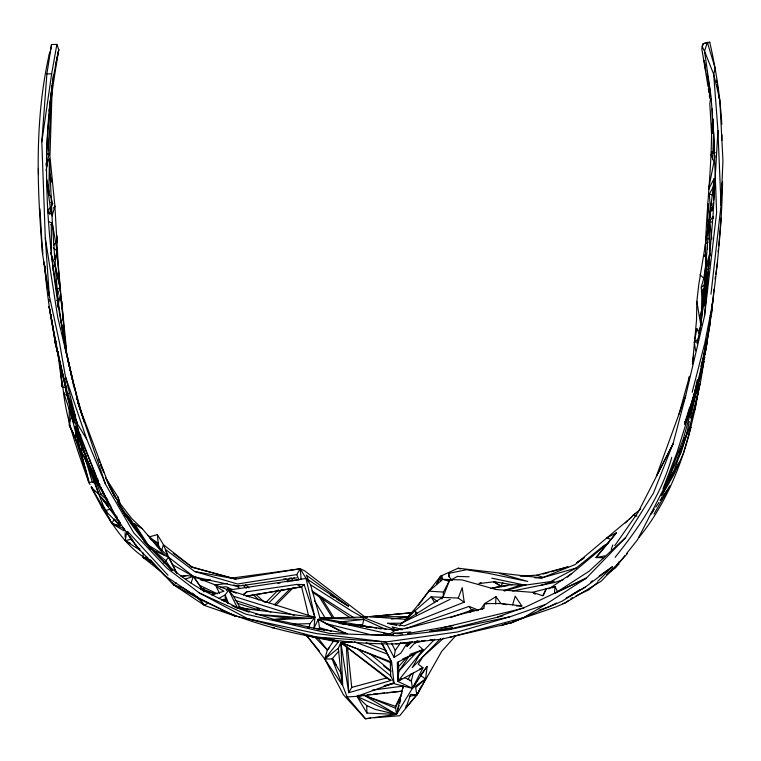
<?xml version="1.0" encoding="UTF-8"?>
<svg xmlns="http://www.w3.org/2000/svg" width="761" height="761" viewBox="0 0 761 761"><rect width="100%" height="100%" fill="white"/><g stroke="black" fill="none" stroke-linecap="round" stroke-linejoin="round"><path stroke-width="1.14" d="M703.164 294.726L703.174 288.809L700.177 329.37M152.466 564.015L160.362 571.007L143.182 557.566L143.211 553.019M703.973 305.846L706.008 288.191L706.132 269.917L709.518 259.216L709.652 262.564M151.487 561.523C129.38 550.802 115.092 528.705 102.364 508.434L102.383 506.179M703.954 360.828L702.755 367.42M721.789 124.366C720.287 96.685 715.892 69.241 709.756 42.226L703.202 43.624L702.042 46.354L704.515 51.215L711.088 96.923L713.609 132.652L716.624 212.538L704.534 316.005L685.709 395.691L672.99 443.939L653.461 493.099L625.59 537.627L586.398 578.075L545.599 604.434L509.956 616.771L457.656 631.915L385.913 641.97L316.7 633.618L234.788 615.925L204.557 605.452L173.898 584.933L137.056 547.178L117.194 519.116L107.501 501.423L107.529 499.187M705.19 286.973L706.132 269.917L708.938 268.585M705.58 242.892C706.874 206.022 711.373 169.237 711.573 132.309M706.265 339.14C702.47 368.162 694.222 396.462 684.567 424.048L684.605 421.765M707.682 230.012L708.158 203.786L709.889 217.075L698.779 284.643L696.857 301.375L696.505 320.295L692.453 364.31L693.652 355.187M66.074 352.771L66.112 350.612C47.524 251.824 36.861 148.842 58.778 49.684L56.866 44.404L51.52 44.518L46.897 73.855L41.817 141.736L45.299 237.955L49.284 295.696L59.586 343.116L65.427 376.552L77.108 423.42C80 448.296 92.452 471.011 100.861 494.346L106.978 499.882M48.809 191.934L49.455 159.059L47.953 160.78L46.031 170.54M42.721 249.637L42.597 254.241L49.284 295.696M45.993 163.292L46.507 166.707C46.297 127.382 52.252 88.371 58.778 49.684L55.943 63.41M74.34 420.881L73.76 423.154L66.435 392.781L66.597 387.187M721.799 140.566L721.97 134.754M52.024 92.433L49.95 156.414L54.906 206.05L58.236 264.514L61.831 305.475M52.138 88.875L52.252 85.318M710.432 94.031L709.756 96.19L709.984 90.045L708.453 80.818M710.65 99.739L710.631 98.264L709.813 103.563L711.554 133.898L711.935 123.463M711.877 151.582L711.269 155.016L713.923 162.007L708.491 189.479L714.151 178.559L713.694 200.029M713.238 298.398L711.145 313.846C717.014 270.05 721.799 226.055 722.56 181.831L721.828 185.275M721.038 205.403L722.95 160.647L719.811 99.824L713.685 74.188L704.515 51.215L707.359 42.34L715.245 68.538L713.685 74.188L717.927 130.531L721.038 205.403L710.964 294.231M710.403 318.754L710.498 316.586M495.639 603.968L495.982 596.672L484.709 603.597L480.923 608.952M51.139 99.558L48.618 150.25L48.304 147.957M51.377 94.84L51.491 92.481M48.019 213.032L49.998 214.003L50.34 207.496L46.83 182.954M717.927 130.531L712.971 216.381L704.534 316.005M402.027 693.062L395.435 706.313L396.462 714.427L365.47 718.774L343.411 694.764L324.776 659.074L306.93 635.796L303.81 634.217M712.6 159.391L713.609 132.652L714.617 157.993L714.893 155.71M685.946 421.708C700.072 387.121 704.857 349.936 711.535 313.456L711.773 309.936M711.925 307.596L712.239 302.916M405.071 620.129L416.048 607.497L440.533 576.201L441.751 576.125L442.769 579.368L449.142 581.299L443.454 592.068L443.111 597.005L441.865 598.974M703.754 305.836L705.219 284.604L706.684 281.57M711.554 133.898L711.887 129.389M61.432 303.962L60.576 293.404L58.378 303.858L58.388 307.092M702.432 362.008L701.49 373.042L683.311 438.945L666.522 483.283L637.471 539.834L626.493 553.685M321.913 629.832L313.989 628.186L314.902 617.38L306.074 578.474L300.243 568.771L231.515 578.132L190.117 566.441M718.784 245.841L721.181 218.093M554.408 593.513L555.026 586.55L532.491 592.334L495.953 589.509L462.108 579.93L442.769 579.368L429.042 591.164L443.454 592.068M710.365 320.857L710.764 316.262M409.275 696.248L416.876 695.04L415.649 687.583L425.608 678.974L420.395 675.368L427.102 666.436L425.608 678.974L416.876 695.04L406.032 707.711L406.25 705.485M709.585 320.048L711.535 313.456L713.98 289.161M714.151 178.559L709.585 218.084L701.1 323.663M704.106 305.884L704.886 299.377L702.508 311.04L700.034 330.407M706.008 288.191L709.518 259.216M49.018 111.001L49.303 108.671M49.884 104.019L50.321 100.528M50.607 98.198L53.498 74.93L53.375 81.646L52.262 83.501M50.92 49.161L51.52 44.518M638.964 537.504C663.25 507.52 678.86 471.925 688.952 434.892L689.399 431.382M701.737 366.526L700.862 373.261L701.49 373.042L710.156 323.615M702.032 364.281L702.327 362.036M718.945 97.779L719.24 95.572L719.297 99.054M49.322 55.41L49.779 52.014C34.359 118.193 36.947 186.997 42.597 254.241L39.943 208.818M707.939 242.264L705.314 244.062L705.847 263.848L703.877 277.927L701.262 287.239L702.384 306.873M710.26 322.008L705.067 354.293M41.817 141.736L51.653 73.903L56.866 44.404M715.026 278.992L715.369 276.719M715.721 274.455L717.604 261.993M711.24 207.734L706.151 238.003L709.328 239.116M711.611 205.432L711.973 203.139M703.221 365.841L700.443 382.602L698.817 387.007M128.504 533.509L126.735 531.929L125.251 540.719L140.148 550.241M710.08 255.886L710.451 253.67M700.158 330.008L700.539 327.725M700.929 325.432L701.309 323.14M38.421 168.419L38.469 174.079M703.602 363.596L703.982 361.361M704.363 359.116L704.753 356.871M705.133 354.626L705.514 352.391M705.894 350.146L706.284 347.901M706.665 345.665L707.235 342.298M407.582 642.389L400.79 653.204L394.065 657.399L395.282 650.427L400.695 642.617M697.371 392.942L698.617 389.68L695.354 408.077L688.952 434.892M688.676 380.766L689.485 376.305L678.945 414.317M698.275 330.341L696.857 328.714L694.317 342.26L695.564 350.84M482.16 609.285L483.815 608.324L484.709 603.597L500.928 603.511L521.837 605.956L515.216 596.177L512.619 604.871M694.603 393.323L697.143 380.12L698.037 380.129L689.561 412.253L677.071 452.3L663.012 488.733M46.507 166.707L48.923 154.207L47.477 130.426M698.617 389.68L694.726 409.76L694.631 406.298M712.068 305.884L704.819 343.173L692.158 392.286M62.716 384.705C65.284 418.341 77.736 450.893 88.894 482.664L90.093 484.586M718.032 251.606L718.489 249.304M700.938 366.402L704.134 354.303M80.162 449.009L69.346 425.237L71.325 415.363M697.105 343.744L700.472 327.087M689.304 421.556L686.679 434.008L676.253 461.803L663.782 488.201M57.398 305.646L58.217 301.822L55.172 264.695L51.206 254.916M691.321 419.159L694.812 407.867L700.034 384.01L689.932 426.027L674.351 469.994L666.303 483.092M690.455 418.027L698.465 382.051M713.561 203.073L711.725 211.025L713.342 206.83M440.524 581.385L441.751 576.125L436.624 584.001L440.533 576.201L458.151 568.22L541.851 577.922L576.201 568.029L604.377 545.228L607.62 544.277M350.184 641.533L340.833 642.531L342.716 685.547L347.073 696.943L356.966 696.353L366.945 713.076L396.462 714.427L403.149 686.108L393.808 683.54L383.582 686.241M703.621 355.539L704.876 350.222M318.983 629.908L319.525 627.663L318.231 619.311L327.392 620.196L393.798 635.035M172.519 564.691L193.437 576.457L228.652 590.127L306.074 578.474L310.574 584.819L351.544 610.969L362.645 617.152L363.834 619.454L362.455 625.2L360.134 625.257M308.956 627.796L309.993 623.62L314.902 617.38L304.143 584.562L296.733 584.438L246.84 591.801L243.425 594.284M413.356 672.895L411.349 680.724L412.433 688.286L396.462 714.427L375.249 709.404L366.726 705.618L356.966 696.353L358.84 695.173M684.833 437.508L682.779 445.556L679.145 452.843M54.402 257.37L54.811 259.682L57.104 251.111L52.347 223.049L49.455 159.059M157.375 546.312L158.212 543.297L157.375 534.631L150.992 536.41L149.793 538.236M352.029 641.875L340.833 642.531L338.312 648.267L342.127 684.767L324.776 659.074L327.354 650.075L334.05 640.277M698.037 380.129L689.713 408.99L689.647 407.202L684.567 424.048M382.364 643.825L391.649 662.089L393.989 682.931L356.966 696.353L396.462 714.427L399.078 705.514M399.725 703.278L400.705 699.939M702.099 308.918L699.502 317.622L700.691 323.92M71.277 413.451L69.184 407.944L69.346 425.237L74.92 437.337L75.834 434.312M687.82 430.45L680.829 453.033L677.518 459.083M161.456 550.954L163.444 544.686L157.375 534.631M671.773 457.275C661.423 494.821 639.259 527.344 615.088 557.337M57.532 295.297L60.09 287.782L56.923 252.776L54.754 264.533L60.09 287.782L56.628 289.361M406.032 707.711L410.664 694.355L416.876 695.04M611.235 549.423L612.814 544.952M74.92 437.337L76.423 433.133M685.709 395.691L656.334 476.281L672.99 443.939L638.013 512.467L614.755 545.656M190.954 583.05L193.437 576.457L168.695 557.29L150.421 537.903L151.287 539.825M310.574 584.819L319.972 618.056L365.099 617.066L411.967 612.719L369.922 616.648L406.374 619.416L414.983 610.76L431.154 596.824L458.236 598.079L462.231 587.654L464.2 602.198L404.253 625.903L387.596 623.297L401.351 623.211L403.568 622.45M449.142 581.299L443.111 597.005L401.351 623.211L399.763 625.98M665.047 487.154L661.661 495.896L674.189 473.989L683.492 453.118L690.988 427.178L689.847 429.204M710.432 215.905L709.585 218.084L709.671 253.432L706.151 266.398L706.512 272.333M543.23 595.635L546.36 588.71L542.688 595.73L532.491 592.334L535.306 594.217M374.155 717.766L399.706 715.73L417.932 693.233L420.862 686.907M401.323 695.307L395.32 708.168L363.882 695.097L356.966 696.353L402.16 691.159L387.083 692.7M231.962 605.746L274.065 619.492L313.989 628.186L318.231 619.311L345.123 633.047L343.002 633.009M51.158 206.878L52.68 203.767L50.616 195.701M392.724 635.197L393.675 633.276L410.693 631.934L408.828 633.238M204.985 604.605L204.557 605.452L198.079 597.375M409.028 642.303L406.954 646.213L412.376 642.037M408.02 679.573L411.216 673.571M661.185 495.753L678.688 463.03M710.593 211.377L709.347 194.103L713.533 186.455M708.491 189.479L709.585 187.491M347.482 647.05L351.725 687.411L348.728 692.738L390.907 680.496L340.833 642.531L348.728 692.738L346.417 646.917L340.833 642.531L356.367 648.448M417.932 693.233L441.713 651.359L455.715 635.711M490.541 588.557L500.89 586.16L502.907 582.641M653.984 514.122L670.194 486.013L668.548 487.573M409.237 642.341L406.954 646.213L409.561 642.274M166.811 553.647L165.451 549.404L194.654 571.511L237.594 583.991L296.761 574.593L300.243 568.771L304.59 570.798L365.099 617.066L367.43 617.019M124.129 530.931L111.743 523.435L114.445 519.031L120.143 525.689L111.743 523.435L105.113 510.469L91.291 487.401L98.825 494.26L108.224 506.36M224.809 601.666L226.55 598.84M418.56 678.355L412.433 688.286L403.149 686.108L372.262 690.141M619.245 561.561L615.516 567.525L606.574 574.993M711.877 239.068L709.661 221.575L712.971 216.381L713.514 218.512M707.416 264.486L706.151 266.398L705.847 263.848M710.232 315.396L711.535 313.456M427.102 666.436L412.433 688.286L397.813 681.437L397.309 662.374L423.04 649.628L418.93 645.899M651.188 513.884L654.46 509.08M655.773 507.159L659.055 502.355M660.367 500.434L670.194 486.013L663.468 495.592M409.428 655.792L398.907 671.107L397.813 681.437L422.992 667.816L418.265 664.22L422.602 657.028L440.524 638.688M705.732 253.689L703.735 256.581L705.761 256.143M53.612 207.905L54.906 206.05L52.109 215.943L50.34 207.496L47.667 210.321M53.746 245.299L55.505 242.788M226.407 590.479L228.271 587.834L232.352 589.442M660.015 500.396L662.089 497.513M418.56 605.157L429.385 590.241M650.769 514.246L652.814 511.43M275.872 620.605L274.065 619.492L311.116 618.417L314.902 617.38L228.652 590.127L225.161 594.893L219.13 598.289M56.19 341.099L55.125 342.545L65.066 383.753M603.606 557.68L596.006 557.575L616.534 532.671L606.888 537.875L575.249 564.51L541.851 577.922L534.926 577.789M338.731 651.14L332.091 658.912L324.776 659.074L338.226 642.075L330.854 638.66M625.028 555.53L615.516 567.525L611.654 570.037M291.834 580.947L301.128 579.302L300.243 568.771L236.043 579.026L192.295 567.383L163.444 544.686L168.695 557.29L163.672 563.054M616.534 532.671L596.006 557.575L604.843 555.863M329.637 647.411L327.354 650.075L314.131 636.415M424.362 640.752L415.125 642.902L416.657 641.123M399.125 666.037L406.269 658.103M409.865 648.372L416.143 641.466M50.797 224.723L52.347 223.049L48.333 221.527M627.483 553.551L601.19 581.204L565.023 603.016L555.787 606.964L512.248 621.889M434.712 639.259L419.111 655.459L412.205 667.692L422.602 657.028L443.53 638.222M266.093 602.293L278.345 589.851M286.517 581.556L288.971 579.073M275.701 605.366L293.147 587.853M274.16 604.824L290.55 588.443M268.918 602.817L282.379 589.394M290.797 581.004L294.165 577.647M597.737 581.318L612.548 566.612L599.183 576.067M625.276 522.959L627.787 520.581M629.471 518.992L635.33 513.437M243.434 594.978L246.84 591.801M625.59 537.627L589.119 571.216L554.664 593.447L586.398 578.075L526.108 606.783L497.799 616.867M304.143 584.562L301.594 586.779L246.088 596.224L301.632 586.883M150.307 560.086L173.898 584.933L176.2 582.878M698.436 338.731L694.317 342.26L697.827 341.803M636.986 516.158L633.066 515.264L640.724 508.947M631.649 517.138L606.888 537.875L611.054 539.587M597.642 582.46L588.71 589.927L576.029 595.825M567.316 577.199L608.629 542.707M608.106 573.043L618.94 564.243M324.776 659.074L338.312 648.267M391.829 634.741L393.675 633.276L402.75 634.056M391.582 619.112L407.906 616.724L410.521 614.669M415.125 642.902L417.827 640.848M566.013 598.117L585.219 587.15L612.548 566.612M701.262 287.239L704.867 284.624M568.819 600.267L565.023 603.016L562.826 603.644M570.712 598.888L572.614 597.518M110.821 506.255L107.501 501.423L87.867 461.937L90.378 460.139M401.96 678.47L397.813 681.437L423.04 649.628L409.856 654.403M207.896 603.083L204.557 605.452L199.325 598.84M425.608 678.974L412.433 688.286L422.992 667.816L419.596 668.881M580.091 589.585L571.235 595.197M590.593 582.146L592.505 580.795M483.815 608.324L409.485 627.663L395.473 630.127L389.347 634.341L383.63 633.152M584.429 557.49L576.667 562.721L583.735 558.365M548.805 588.909L571.739 573.509M585.219 587.15L561.713 601.38L511.306 622.888L440.857 639.316L396.015 643.882C343.268 644.481 290.474 635.254 240.818 617.552M504.391 624.02L511.306 622.888L523.834 617.561L545.599 604.434M469.975 612.396L474.036 610.037M450.674 580.186L457.294 576.438L469.166 576.781M576.201 568.029L550.622 581.585L525.014 585.171L512.239 584.752L494.441 581.737L478.964 583.582L481.114 582.593M556.51 603.016L550.174 606.289L539.054 610.217M100.861 494.346L103.705 492.928M401.351 623.211L450.227 599.297M551.972 587.92L555.026 586.55L557.632 591.773M402.512 659.083L415.516 653.518L398.907 671.107L398.26 662.07M193.256 576.61L237.109 586.274L239.078 585.494M469.547 611.169L472.8 609.98M450.598 617.609L471.582 610.198L478.507 610.655M404.9 628.805L469.137 606.403L478.612 610.293M492.976 588.424L496.315 587.273M501.09 625.713L508.9 623.031M504.029 590.488L522.084 584.705M563.482 579.644L554.465 582.517L512.686 590.983M185.808 578.864L193.437 576.457L203.958 591.516M541.071 585.314L554.322 581.157M211.701 594.893L223.953 591.249L216.076 586.455L219.549 593.333M543.088 574.089L548.757 572.443M551.021 571.787L568.01 566.859L536.809 575.154L520.277 576.22M504.267 591.05L525.975 584.8M384.838 685.528L393.989 682.931L390.707 675.911L390.288 662.527L357.48 648.876L390.707 675.911M351.725 687.411L386.521 677.994L390.907 680.496M449.589 637.376L523.834 617.561M133.213 541.67L130.892 539.245L125.251 540.719L130.54 543.335M222.107 600.172L225.522 599.288M182.364 576.743L186.911 575.582L193.437 576.457L203.958 591.906M95.173 483.568L92.243 481.789L85.765 460.281L105.113 510.469L110.393 509.147L112.961 512.581M452.985 628.31L502.878 615.849M441.076 628.11L523.987 608.087M221.993 600.096L225.294 599.383L227.625 603.378M709.756 42.226L703.202 43.624L701.785 48.609L708.034 86.526M509.956 616.771L447.126 630.07L396.909 635.816L329.751 633.456L245.86 614.156L199.296 592.943L166.535 567.801L133.774 532.881L105.56 484.367L86.754 439.316L65.427 376.552M448.743 576.733L448.714 573.347L466.598 569.713L487.497 573.157L527.773 581.471L499.929 573.471M277.889 583.402L280.21 582.993M287.182 581.765L289.513 581.356M407.392 633.552L453.071 625.675M429.546 631.345L452.5 627.502M492.367 588.205L507.454 585.713M360.448 617.513L362.645 617.152L395.473 630.127L398.564 629.889M94.497 481.456L88.894 482.664L80.466 450.122M233.827 584.943L237.109 586.274L296.79 577.827M283.729 578.988L286.05 578.693M289.522 578.246L291.844 577.951M430.774 631.24L434.284 630.802M436.624 630.508L451.853 628.596M493.746 582.06L500.89 586.16L512.239 584.752M214.45 585.019L227.149 583.459M396.015 643.882L412.395 641.942M414.735 641.666L419.416 641.114M421.765 640.838L425.275 640.42M429.955 639.868L432.296 639.592M337.979 622.146L363.834 619.454L386.103 629.509M367.363 694.736L370.845 694.374M373.166 694.137L377.808 693.661M380.12 693.414L384.762 692.938M201.922 588.966L204.243 588.757M220.519 587.283L226.321 586.76L228.271 587.834M264.314 602.17L267.406 601.894M712.372 152.923L715.292 152.676M202.359 580.624L210.521 579.92M370.674 718.042L365.47 718.774L347.073 696.943M272.371 619.597L289.922 618.255L311.116 618.417L255.544 614.27L289.922 618.255M400.628 629.737L402.683 629.575L392.172 626.855L395.473 630.127L391.915 630.07M200.533 579.93L206.336 579.597M180.49 575.896L186.911 575.582M151.515 560.933L143.182 557.566L147.691 557.375M143.182 557.566L145.341 557.49M292.624 624.163L309.993 623.62M272.143 627.815L274.483 627.758M307.263 626.959L309.603 626.902M516.529 605.956L521.837 605.956M369.922 616.648L407.906 616.724M46.897 73.855L51.653 73.903M311.924 617.333L314.902 617.38L235.216 607.402M370.521 634.636L388.005 634.959M363.834 619.454L319.972 618.056L376.733 628.139M409.418 680.648L411.349 680.724L404.586 677.709M355.444 624.762L362.455 625.2L365.603 626.588M385.913 641.97L316.224 637.062L247.772 618.741L199.296 592.943M312.077 636.244L306.93 635.796L338.226 642.075L329.408 638.736M312.8 636.928L322.008 637.842M324.3 638.07L326.602 638.308M447.002 579.872L450.179 580.243M633.066 515.264L636.139 515.635M339.216 623.297L395.473 630.127M484.709 603.597L486.888 603.882M474.959 610.655L471.582 610.198L469.137 606.403M339.197 623.411L346.217 624.372M348.557 624.695L352.067 625.171M354.407 625.494L357.917 625.98M360.257 626.303L362.597 626.617M366.108 627.102L368.448 627.425M313.989 628.186L345.123 633.047M379.054 628.548L381.366 628.967M194.654 571.511L236.043 579.026L231.515 578.132M76.68 427.796L74.949 426.417L78.887 434.845L80.913 435.263M47.039 153.817L48.923 154.207M491.768 578.16L525.014 585.171M506.607 604.738L500.928 603.511L495.982 596.672M235.092 607.249L249.066 612.177M65.741 387.758L62.269 386.997L57.684 351.42M342.85 632.6L347.425 633.599M387.596 623.297L396.443 625.247M709.661 221.575L712.629 222.288M318.231 619.311L325.851 623.592L369.532 634.408M202.845 590.469L214.963 593.704M709.347 194.103L712.391 194.968M238.726 606.717L249.874 609.884M331.301 631.25L319.525 627.663L324.452 630.641M458.151 568.22L460.415 568.914M172.842 582.907L173.898 584.933L183.411 588.224L197.537 597.442L234.788 615.925L233.266 614.374M236.157 593.171L228.652 590.127L233.579 596.291L294.165 615.259M237.261 603.264L259.111 610.084L256.552 607.63M235.054 600.267L270.926 612.063M156.081 542.583L158.212 543.297L159.116 547.616M536.809 575.154L542.993 577.285M365.28 695.896L395.435 706.313M229.965 613.68L239.734 617.171M221.28 610.522L228.88 613.29M354.274 641.742L387.73 654.203M200.809 588.339L214.849 593.723M340.833 642.531L391.649 662.089L381.385 642.931M366.165 642.836L386.065 650.569M63.192 376.524L66.435 392.781L68.652 393.646M200.438 589.014L239.182 608.486M111.743 523.435L123.815 528.572M171.634 569.951L150.497 547.787L153.522 550.336L168.695 557.29L176.761 572.909M199.572 585.352L217.389 593.799M173.85 584.914L199.411 599.012L234.788 615.925M296.733 584.438L301.594 586.779L308.671 616.144M104.533 507.34L105.113 510.469L107.092 511.421M70.088 410.531L79.743 448.391L82.15 449.58L86.335 456.22M325.851 623.592L338.968 630.469M318.564 628.434L320.628 629.547M130.131 536.381L137.056 547.178L139.834 548.757M363.882 695.097L396.462 714.427M330.398 595.178L334.393 597.613M336.391 598.84L348.367 606.156L306.322 575.126L308.995 581.337M701.319 318.735L699.502 317.622L696.857 301.375M134.659 523.939L142.317 528.752L164.281 554.94L148.271 545.142L134.659 523.939L135.458 526.079M312 590.926L353.97 617.77M306.074 578.474L348.367 606.156M203.51 590.641C167.391 570.465 138.73 539.416 118.364 503.649M312.647 592.381L349.385 617.247M147.596 535.135L150.45 537.076M494.441 581.737L500.89 586.16M458.236 598.079L464.2 602.198M150.421 537.903L158.212 543.297M437.546 601.551L431.154 596.824L434.778 602.798M173.28 553.247L192.295 567.383M327.668 638.736L329.418 640.058M196.595 596.881L199.411 599.012M346.417 646.917L386.521 677.994M195.158 596.082L200.571 600.305M50.968 202.416L52.68 203.767M383.601 665.875L390.022 670.926M370.179 654.022L391.164 671.107M107.111 499.245L107.501 501.423L93.289 475.33L94.935 476.671M699.977 274.74L705.105 279.506M64.723 379.32L66.435 392.781L78.887 434.845L80.637 436.3M192.428 593.133L197.537 597.442L164.804 575.63L150.25 560.125M153.522 550.336L165.86 560.781L172.271 570.474M237.109 586.274L239.705 588.557M247.496 595.425L249.218 596.947M148.956 560.914L150.707 562.465M53.327 247.667L57.104 251.111M242.854 585.114L246.222 588.234M252.947 594.474L258.835 599.934M245.518 584.695L248.961 587.901M255.829 594.303L263.563 601.523M118.668 519.982L120.171 523.188L101.308 497.551L110.469 506.341M142.317 528.752L131.729 518.564L113.827 495.363M59.215 298.949L61.651 301.299L66.464 349.194L65.798 345.694M257.389 607.934L259.901 610.398M56.714 300.329L58.217 301.822L64.038 340.728M79.601 437.099L74.949 426.417L87.867 461.937L89.37 463.449M105.113 510.469L120.143 525.689L118.355 522.836M150.497 547.787L171.891 569.999M127.572 531.368L167.981 575.249M145.77 542.384L148.928 545.827M452.291 580.5L449.532 577.323L448.714 573.347M126.193 514.151L129.884 518.431L144.438 540.243M95.011 491.777L91.291 487.401L102.364 508.434M417.228 613.414L414.983 610.76L416.077 614.831M143.658 540.824L150.878 549.48M45.318 267.958L44.652 265.874C48 307.311 55.448 348.253 66.036 388.443L75.615 416.781M306.455 635.445L319.363 650.969M317.993 638.003L327.468 650.065M101.308 497.551L108.29 506.474M100.186 485.033L98.217 482.484L87.867 461.937M45.299 237.955L57.722 317.185L78.478 404.348L107.967 482.674L124.775 514.398L144.828 541.195L117.289 501.689M114.882 515.159L116.814 517.727M47.534 210.531L49.998 214.003M93.289 475.33L96.362 479.725M73.303 385.037L74.502 386.797L81.96 415.087M49.893 179.073L52.461 182.944L49.769 173.869M65.341 394.883L63.477 392.067L73.76 423.154L73.199 417.837M105.465 477.547L118.088 497.218L120.019 503.763M341.537 673.913L332.091 658.912L342.127 684.767M711.269 155.016L712.439 156.89M321.399 597.699L334.479 618.617M318.669 595.806L332.424 617.865M91.291 486.498L92.481 488.419M314.502 600.686L325.613 618.664M77.108 423.42L86.754 439.316M233.579 596.291L240.409 608.229M126.735 531.929L130.892 539.245M110.659 488.838L115.168 496.923L106.169 479.04M109.156 485.832L115.168 496.923M108.823 517.594L110.469 520.667M386.417 643.016L394.065 657.399M333.137 659.016L336.438 665.314M391.554 643.273L395.282 650.427M57.284 300.024L58.217 301.822L58.369 307.625M122.997 527.468L124.557 530.493M168.695 557.29L176.894 573.556M228.652 590.127L237.394 607.744M69.346 425.237L73.475 433.551M92.148 473.456L75.225 427.52L79.743 448.391L92.148 473.456L98.825 494.26M107.501 501.423L100.509 486.878L117.194 519.116L116.652 515.872M107.967 482.674L113.427 494.098M83.368 455.049L93.346 476.015M696.857 328.714L699.026 333.356M50.53 252.738L51.406 254.697L58.217 301.822L57.456 302.326L57.798 306.968M80.618 450.065L81.979 453.242M100.69 465.066L103.753 472.22L100.642 464.533M78.887 434.845L94.431 471.354L97.874 480.99L97.636 478.698M124.775 514.398L125.632 516.405M296.761 574.593L298.93 579.844M98.416 459.045L99.758 462.336M228.509 603.359L225.161 594.893L225.294 599.383M95.772 476.31L98.217 482.484L98.083 480.305M77.337 427.416L97.874 480.99M136.295 545.009L137.056 547.178M66.435 392.781L77.127 423.706L76.766 421.451M78.478 404.348L105.56 484.367M65.132 347.644L74.559 389.09M58.863 356.215L57.427 351.801L49.065 306.588L50.473 312.286M77.936 402.674L81.598 413.965M74.502 435.625L88.97 481.333L79.743 448.391M77.175 399.43L82.768 417.18M75.225 427.52L82.15 449.58M65.142 347.463L70.716 372.205M83.51 419.292L76.614 396.89L84.262 422.184M118.088 497.218L120.076 504.524M57.893 351.81L58.226 354.112L55.125 342.545L52.414 323.777M60.461 319.477L62.221 326.288L65.484 347.844L61.651 301.299M77.555 400.115L67.596 357.68L67.853 360.01M78.098 402.407L78.906 405.851M68.224 361.856L70.63 372.262M71.163 374.583L72.228 379.206M58.492 355.244L65.075 383.649M223.449 599.192L223.972 601.466M64.276 341.813L73.836 386.141M70.773 409.247L73.76 423.154L71.515 411.768M60.09 287.782L55.172 264.695L52.994 267.339L53.28 270.83M71.201 374.469L72.171 379.016M45.232 268.814L43.796 261.851L47.515 288.923M49.065 306.588L58.131 354.236M46.859 179.606L49.76 195.71M65.884 347.159L66.264 349.28M716.462 80.181L716.843 82.483M717.223 84.794L717.794 88.247M707.692 76.205L708.072 78.516M66.112 350.612L67.006 356.338M51.063 314.398L51.396 316.738M51.738 319.087L52.081 321.427M708.367 88.856L708.862 92.366M709.347 95.876L709.68 98.217M47.505 142.24L47.819 144.523M48 292.452L48.324 294.811M707.121 72.752L709.756 96.19M57.96 351.753L58.226 354.112M59.425 358.973L62.269 386.997L60.652 365.175M48.913 299.425L49.132 301.594M62.041 307.815L62.554 313.665M62.763 316.005L63.173 320.685M63.582 325.366L63.886 328.876M64.304 333.556L64.504 335.896M50.549 101.042L50.854 104.561M390.441 661.328L390.764 665.675M54.811 259.682L52.347 223.049L51.31 224.809L51.406 254.697M694.669 405.546L694.812 407.867M713.19 119.001L713.447 123.548L712.439 133.032L712.229 108.871M707.369 244.985L707.54 249.437M403.149 686.108L403.216 688.077M195.644 576.315L195.71 578.512M366.726 705.618L366.945 713.076M57.056 235.853L57.18 242.531M125.099 532.662L125.184 537.266M65.988 385.37L66.036 388.443M705.418 67.824L704.182 60.281L705.78 71.391L705.418 67.824"/></g></svg>
